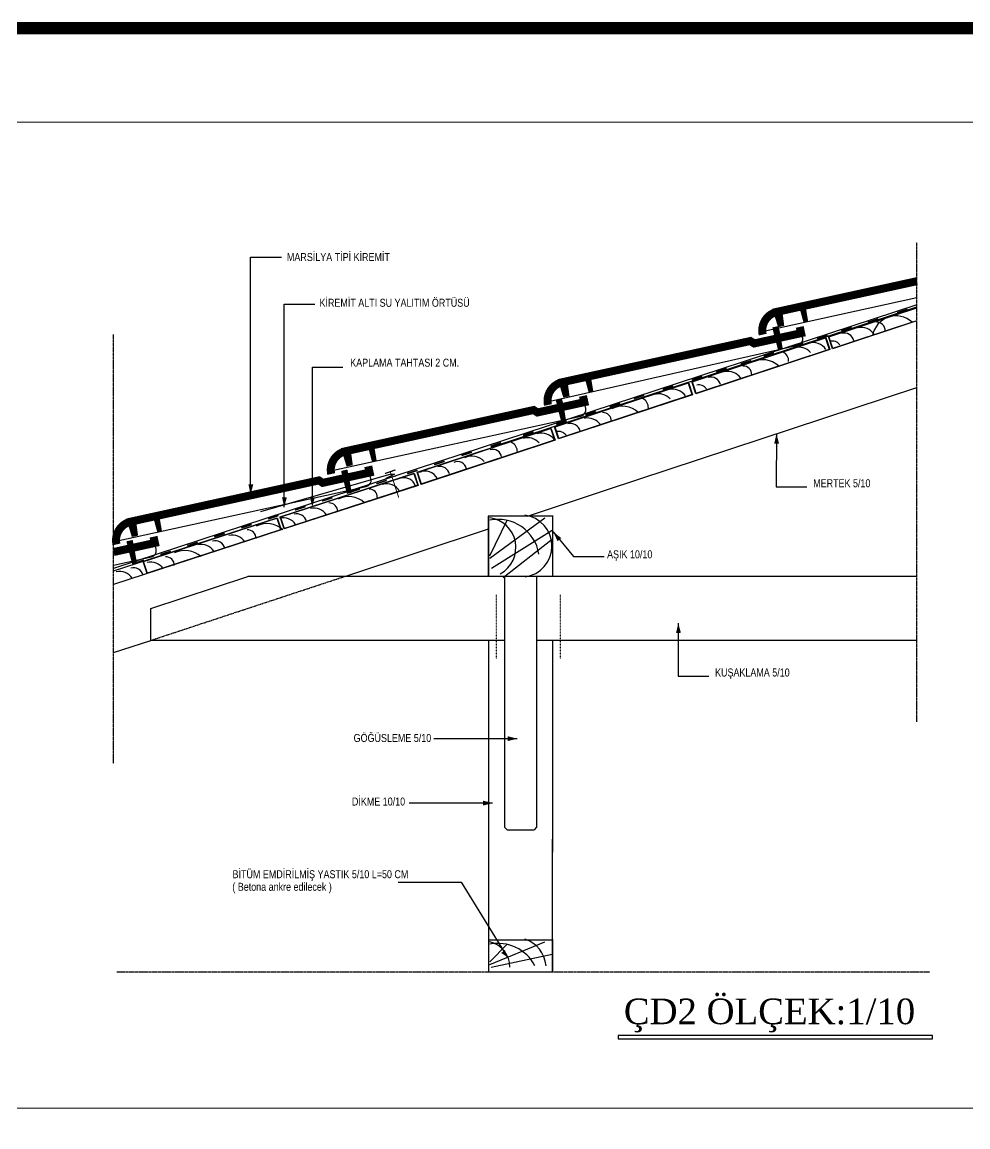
# Model space of a CAD drawing. Header units: millimetres. Extents: x 14753 to 45183, y 5640 to 19518.
# Drawn here: x 41189 to 41960, y 18616 to 19518 of the extents above; entities that cross this region are included whole.
import ezdxf

# ---------------------------------------------------------------- set-up
doc = ezdxf.new("R2010")
doc.units = ezdxf.units.MM
for name, pattern in [('DASHED', [0.75, 0.5, -0.25]), ('DOT', [0.25, 0, -0.25]), ('HIDDEN2', [0.1875, 0.125, -0.0625])]:
    doc.linetypes.add(name, pattern=pattern)
for name, color, linetype, lineweight in [('AHSAP-KES', 42, 'Continuous', 25), ('BETON', 5, 'Continuous', 25), ('DOT', 6, 'DOT', 25), ('GOR-AHSAP', 37, 'Continuous', 25), ('k ic olcu', 254, 'Continuous', 18), ('KİREMİT', 240, 'Continuous', 25), ('tar-ahsap', 35, 'Continuous', 25), ('YAZI4', 181, 'Continuous', 25), ('YAZILAR', 2, 'Continuous', 30)]:
    doc.layers.add(name, color=color, linetype=linetype, lineweight=lineweight)
for name, color, linetype in [('GOR', 6, 'Continuous'), ('GOR1', 202, 'Continuous'), ('kesit3', 93, 'Continuous'), ('YALıTıM', 7, 'Continuous')]:
    doc.layers.add(name, color=color, linetype=linetype)
doc.styles.add('POSEIDON', font='times.ttf', dxfattribs={"width": 0.8, "height": 3})
doc.styles.add('TROMAND', font='arial.ttf', dxfattribs={"width": 0.8, "height": 2.5})

msp = doc.modelspace()

# ---------------------------------------------------------------- linework, layer by layer
at = {"layer": 'AHSAP-KES'}
for p, q in [((41846.28, 19261.02, -574.2), (41918.39, 19284.81, -574.2)), ((41918.39, 19273.81, -574.2), (41849.55, 19251.1, -574.2)), ((41734.91, 19224.38, -574.2), (41844.03, 19260.38, -574.2)), ((41844.03, 19260.38, -574.2), (41847.3, 19250.47, -574.2)), ((41849.55, 19251.1, -574.2), (41846.28, 19261.02, -574.2)), ((41847.3, 19250.47, -574.2), (41738.19, 19214.46, -574.2)), ((41622.97, 19187.59, -574.2), (41732.09, 19223.6, -574.2)), ((41732.09, 19223.6, -574.2), (41735.36, 19213.68, -574.2)), ((41738.19, 19214.46, -574.2), (41734.91, 19224.38, -574.2)), ((41735.36, 19213.68, -574.2), (41626.24, 19177.67, -574.2)), ((41620.04, 19186.48, -574.2), (41623.31, 19176.56, -574.2)), ((41626.24, 19177.67, -574.2), (41622.97, 19187.59, -574.2)), ((41510.92, 19150.47, -574.2), (41514.2, 19140.55, -574.2)), ((41399.22, 19114.11, -574.2), (41508.44, 19149.65, -574.2)), ((41508.44, 19149.65, -574.2), (41511.72, 19139.73, -574.2)), ((41508.44, 19149.65, -574.2), (41511.72, 19139.73, -574.2)), ((41511.72, 19139.73, -574.2), (41402.45, 19104.17, -574.2)), ((41263.47, 19069.93, -574.2), (41396.7, 19113.29, -574.2)), ((41396.7, 19113.28, -574.2), (41399.97, 19103.36, -574.2)), ((41396.7, 19113.28, -574.2), (41399.97, 19103.36, -574.2)), ((41399.97, 19103.37, -574.2), (41263.47, 19058.94, -574.2)), ((41621.4, 18768.78, -574.2), (41569.17, 18768.78, -574.2))]:
    msp.add_line(p, q, dxfattribs=at)
at = {"layer": 'AHSAP-KES', "elevation": -574.2}
for points, const_width in [([(41914.43, 19272.92), (41849.8, 19251.59), (41846.77, 19260.77), (41918.39, 19284.4)], 0.783), ([(41621.4, 19114.64), (41569.17, 19114.64), (41569.17, 19065.52), (41621.4, 19065.52), (41621.4, 19114.64)], 1.04), ([(41621.4, 18768.78), (41569.17, 18768.78), (41569.17, 18742.67), (41621.4, 18742.67), (41621.4, 18768.78)], 1.04)]:
    msp.add_lwpolyline(points, dxfattribs=dict(at, const_width=const_width))
at = {"layer": 'AHSAP-KES', "const_width": 0.783, "elevation": -574.2}
for points in [[(41846.81, 19250.71), (41738.43, 19214.95), (41735.41, 19224.13), (41843.78, 19259.89)], [(41734.87, 19213.93), (41626.49, 19178.16), (41623.47, 19187.34), (41731.84, 19223.1)], [(41622.82, 19176.81), (41514.45, 19141.05), (41511.42, 19150.22), (41619.79, 19185.99)], [(41511.22, 19139.99), (41402.7, 19104.67), (41399.71, 19113.86), (41508.23, 19149.17)], [(41399.48, 19103.61), (41290.96, 19068.29), (41287.97, 19077.48), (41396.49, 19112.8)]]:
    msp.add_lwpolyline(points, close=True, dxfattribs=at)
at = {"layer": 'AHSAP-KES', "elevation": -574.2}
for points in [[(41623.31, 19176.56), (41514.2, 19140.55), (41510.92, 19150.47), (41620.04, 19186.48)], [(41511.72, 19139.73), (41402.45, 19104.17), (41399.22, 19114.11), (41508.48, 19149.67)], [(41399.97, 19103.36), (41290.71, 19067.8), (41287.48, 19077.73), (41396.74, 19113.29)]]:
    msp.add_lwpolyline(points, close=True, dxfattribs=at)
at = {"layer": 'BETON', "linetype": 'DASHED', "ltscale": 0.5}
for p, q in [((41918.39, 18946.97, -574.2), (41918.39, 19337.88, -574.2)), ((41263.47, 18912.74, -574.2), (41263.47, 19262.74, -574.2)), ((41928.86, 18742.67, -574.2), (41266, 18742.67, -574.2))]:
    msp.add_line(p, q, dxfattribs=at)
at = {"layer": 'DOT', "linetype": 'DOT'}
for p, q in [((41575.58, 18998.15, -574.2), (41575.58, 19050.38, -574.2)), ((41627.81, 18998.15, -574.2), (41627.81, 19050.38, -574.2))]:
    msp.add_line(p, q, dxfattribs=at)
at = {"layer": 'GOR'}
for p, q in [((41375.16, 19325.79, -574.2), (41400.2, 19325.79, -574.2)), ((41375.16, 19132.44, -574.2), (41375.16, 19325.79, -574.2)), ((41402.55, 19121.91, -574.2), (41402.55, 19287.45, -574.2)), ((41402.55, 19287.45, -574.2), (41427.59, 19287.45, -574.2)), ((41425.53, 19130.01, -574.2), (41425.53, 19236.01, -574.2)), ((41425.53, 19236.01, -574.2), (41450.42, 19236.01, -574.2)), ((41803.85, 19181.84, -574.2), (41803.58, 19138.6, -574.2)), ((41803.58, 19138.6, -574.2), (41828.63, 19138.6, -574.2)), ((41621.83, 19101.72, -574.2), (41638.35, 19081.57, -574.2)), ((41638.35, 19081.57, -574.2), (41663.39, 19081.57, -574.2)), ((41723.83, 19027.46, -574.2), (41723.83, 18984.22, -574.2)), ((41723.83, 18984.22, -574.2), (41748.6, 18984.22, -574.2)), ((41592.41, 18933.11, -574.2), (41524.45, 18933.11, -574.2)), ((41572.39, 18880.56, -574.2), (41504.42, 18880.56, -574.2)), ((41495.44, 18815.98, -574.2), (41546.89, 18815.98, -574.2)), ((41546.89, 18815.98, -574.2), (41584.38, 18755.16, -574.2))]:
    msp.add_line(p, q, dxfattribs=at)
at = {"layer": 'GOR', "elevation": -574.2}
for points in [[(41803.85, 19181.84, 0, 3.92, 0), (41804.01, 19173.79, 3.92, 3.92, 0)], [(41375.16, 19132.44, 0, 3.92, 0), (41375.32, 19140.49, 3.92, 3.92, 0)], [(41425.38, 19121.96, 0, 3.92, 0), (41425.53, 19130.01, 3.92, 3.92, 0)], [(41402.55, 19121.91, 0, 3.92, 0), (41402.71, 19129.96, 3.92, 3.92, 0)], [(41621.83, 19101.72, 0, 3.92, 0), (41626.93, 19095.49, 3.92, 3.92, 0)], [(41723.83, 19027.46, 0, 3.92, 0), (41723.98, 19019.41, 3.92, 3.92, 0)], [(41592.81, 18933.11, 0, 3.92, 0), (41584.76, 18933.11, 3.92, 3.92, 0)], [(41572.78, 18880.56, 0, 3.92, 0), (41564.73, 18880.56, 3.92, 3.92, 0)], [(41584.41, 18755.13, 0, 3.92, 0), (41580.99, 18759.5, 3.92, 3.92, 0)]]:
    msp.add_lwpolyline(points, format="xyseb", dxfattribs=at)
at = {"layer": 'GOR-AHSAP'}
for p, q in [((41665.43, 19135.96, -574.2), (41918.39, 19219.43, -574.2)), ((41600.83, 19114.64, -574.2), (41665.43, 19135.96, -574.2)), ((41451.99, 19065.52, -574.2), (41569.17, 19104.19, -574.2)), ((41293.72, 19039.41, -574.2), (41372.86, 19065.52, -574.2)), ((41569.17, 19065.52, -574.2), (41372.86, 19065.52, -574.2)), ((41582.23, 19065.52, -574.2), (41582.23, 18860.89, -574.2)), ((41608.35, 19065.52, -574.2), (41608.35, 18860.89, -574.2)), ((41918.39, 19065.52, -574.2), (41621.4, 19065.52, -574.2)), ((41293.72, 19013.29, -574.2), (41293.72, 19039.41, -574.2)), ((41263.47, 19003.31, -574.2), (41293.72, 19013.29, -574.2)), ((41582.23, 19013.29, -574.2), (41293.72, 19013.29, -574.2)), ((41918.39, 19013.29, -574.2), (41608.35, 19013.29, -574.2)), ((41584.32, 18858.8, -574.2), (41582.23, 18860.89, -574.2)), ((41584.32, 18858.8, -574.2), (41606.26, 18858.8, -574.2)), ((41608.35, 18860.89, -574.2), (41606.26, 18858.8, -574.2)), ((41569.17, 18768.78, -574.2), (41569.17, 18742.67, -574.2)), ((41621.4, 18742.67, -574.2), (41621.4, 18768.78, -574.2)), ((41621.4, 18742.67, -574.2), (41569.17, 18742.67, -574.2))]:
    msp.add_line(p, q, dxfattribs=at)
at = {"layer": 'GOR-AHSAP', "color": 3}
for p, q in [((41569.17, 19065.52, -574.2), (41569.17, 19114.64, -574.2)), ((41621.4, 19114.64, -574.2), (41621.4, 19065.52, -574.2))]:
    msp.add_line(p, q, dxfattribs=at)
at = {"layer": 'GOR-AHSAP', "color": 6, "linetype": 'HIDDEN2'}
msp.add_line((41293.72, 19013.29, -574.2), (41451.99, 19065.52, -574.2), dxfattribs=at)
at = {"layer": 'GOR-AHSAP'}
msp.add_arc((41820.12, 19259.23, -574.2), 5.22, 282.35962, 57.61728, dxfattribs=at)
at = {"layer": 'GOR1'}
for p, q in [((41383.35, 19118.32, -574.2), (41489.74, 19149.09, -574.2)), ((41492.32, 19148.91, -574.2), (41485.25, 19145.46, -574.2)), ((41485.25, 19145.46, -574.2), (41493.52, 19147.53, -574.2)), ((41489.74, 19149.09, -574.2), (41492.32, 19148.91, -574.2)), ((41569.17, 19013.29, -574.2), (41569.17, 18768.78, -574.2)), ((41621.4, 19013.29, -574.2), (41621.4, 18840.51, -574.2)), ((41621.4, 18768.78, -574.2), (41621.4, 18851.19, -574.2))]:
    msp.add_line(p, q, dxfattribs=at)
at = {"layer": 'GOR1', "elevation": -574.2}
for points, const_width in [([(41484.68, 19149.35), (41493.27, 19152.34)], 1.04), ([(41488.98, 19150.84), (41495.93, 19129.77)], 0.783)]:
    msp.add_lwpolyline(points, dxfattribs=dict(at, const_width=const_width))
msp.add_lwpolyline([(41674.92, 18690.98), (41674.89, 18688.37), (41930.96, 18688.37), (41930.96, 18690.98)], close=True, dxfattribs=at)
at = {"layer": 'k ic olcu', "color": 20, "elevation": -574.2}
msp.add_lwpolyline([(41149.14, 19435.96), (42011.34, 19435.96), (42011.34, 18631.71), (41149.14, 18631.71)], close=True, dxfattribs=at)
at = {"layer": 'kesit3', "color": 20, "const_width": 10}
msp.add_lwpolyline([(39033.39, 19512.61), (45177.94, 19512.61), (45177.94, 15622.61), (39033.39, 15622.61)], close=True, dxfattribs=at)
at = {"layer": 'KİREMİT'}
for p, q in [((41792.08, 19265.25, -574.2), (41918.39, 19292.92, -574.2)), ((41617.01, 19207.83, -574.2), (41821.41, 19254.17, -574.2)), ((41648.36, 19202.47, -574.2), (41646.44, 19211.2, -574.2)), ((41440.3, 19151.53, -574.2), (41644.37, 19196.25, -574.2)), ((41473.29, 19145.05, -574.2), (41471.37, 19153.79, -574.2)), ((41265.23, 19094.11, -574.2), (41469.3, 19138.83, -574.2)), ((41298.21, 19087.63, -574.2), (41296.3, 19096.37, -574.2)), ((41263.47, 19074.67, -574.2), (41294.23, 19081.42, -574.2))]:
    msp.add_line(p, q, dxfattribs=at)
at = {"layer": 'KİREMİT', "elevation": -574.2}
for points, const_width in [([(41804.59, 19281.35), (41918.39, 19306.29)], 6.53), ([(41629.52, 19223.94), (41782.57, 19257.47), (41785.68, 19255.48), (41823.95, 19263.87), (41822.83, 19268.97)], 6.53), ([(41804.38, 19262.98), (41803.03, 19269.14)], 5.22), ([(41452.81, 19167.64), (41605.87, 19201.18), (41608.98, 19199.19), (41647.24, 19207.57), (41646.12, 19212.67)], 6.53), ([(41627.92, 19203.34), (41626.57, 19209.49)], 5.22), ([(41277.74, 19110.22), (41430.79, 19143.76), (41433.9, 19141.77), (41472.17, 19150.15), (41471.05, 19155.26)], 6.53), ([(41452.84, 19145.92), (41451.5, 19152.07)], 5.22), ([(41263.47, 19085.37), (41297.09, 19092.74), (41295.98, 19097.84)], 6.53), ([(41277.77, 19088.5), (41276.42, 19094.66)], 5.22)]:
    msp.add_lwpolyline(points, dxfattribs=dict(at, const_width=const_width))
for points in [[(41807.7, 19269.32, 5.22, 7.83, 0), (41804.35, 19284.63, 7.83, 7.83, 0)], [(41827.79, 19273.07, 3.92, 5.22, 0), (41825, 19285.83, 5.22, 5.22, 0)], [(41807.17, 19250.26, 3.92, 5.22, 0), (41804.37, 19263.01, 3.92, 5.22, 0)], [(41632.63, 19211.9, 5.22, 7.83, 0), (41629.28, 19227.21, 7.83, 7.83, 0)], [(41652.72, 19215.65, 3.92, 5.22, 0), (41649.93, 19228.41, 5.22, 5.22, 0)], [(41630.71, 19190.61, 3.92, 5.22, 0), (41627.91, 19203.37, 3.92, 5.22, 0)], [(41455.92, 19155.61, 5.22, 7.83, 0), (41452.57, 19170.91, 7.83, 7.83, 0)], [(41476.01, 19159.36, 3.92, 5.22, 0), (41473.22, 19172.11, 5.22, 5.22, 0)], [(41455.63, 19133.2, 3.92, 5.22, 0), (41452.84, 19145.95, 3.92, 5.22, 0)], [(41280.85, 19098.19, 5.22, 7.83, 0), (41277.49, 19113.49, 7.83, 7.83, 0)], [(41300.94, 19101.94, 3.92, 5.22, 0), (41298.14, 19114.7, 5.22, 5.22, 0)], [(41280.56, 19075.78, 3.92, 5.22, 0), (41277.77, 19088.53, 3.92, 5.22, 0)]]:
    msp.add_lwpolyline(points, format="xyseb", dxfattribs=at)
at = {"layer": 'KİREMİT', "const_width": 6.53, "elevation": -574.2}
for points in [[(41804.59, 19281.35, 0.414214), (41792.64, 19262.69)], [(41629.52, 19223.94, 0.414214), (41617.57, 19205.28)], [(41452.81, 19167.64, 0.414214), (41440.86, 19148.98)], [(41277.74, 19110.22, 0.414214), (41265.78, 19091.56)]]:
    msp.add_lwpolyline(points, format="xyb", dxfattribs=at)
at = {"layer": 'KİREMİT'}
for centre in [(41643.26, 19201.35, -574.2), (41468.18, 19143.93, -574.2), (41293.11, 19086.52, -574.2)]:
    msp.add_arc(centre, 5.22, 282.35962, 12.35962, dxfattribs=at)
at = {"layer": 'tar-ahsap'}
for p, q in [((41570.08, 19080.24, -574.2), (41614.97, 19113.35, -574.2)), ((41570.08, 19082.28, -574.2), (41584.36, 19111.31, -574.2)), ((41571.63, 19072.2, -574.2), (41621.07, 19103.06, -574.2)), ((41580.93, 19064.68, -574.2), (41619.87, 19095.08, -574.2)), ((41570.08, 18748.95, -574.2), (41614.97, 18767.5, -574.2)), ((41570.08, 18750.99, -574.2), (41584.36, 18765.45, -574.2)), ((41571.17, 18746.83, -574.2), (41621.07, 18757.2, -574.2))]:
    msp.add_line(p, q, dxfattribs=at)
for centre, radius, start, end in [((41901.35, 19258.53, -574.2), 19.44, 47.9205, 170.09076), ((41873.12, 19255.92, -574.2), 12.56, 34.40558, 102.72764), ((41885.53, 19265.92, -574.2), 6.94, 358.38728, 91.84651), ((41859.14, 19255.78, -574.2), 8.14, 13.77112, 105.87602), ((41822.41, 19240.21, -574.2), 12.18, 40.70715, 108.11729), ((41833.53, 19243.11, -574.2), 13.05, 35.07911, 105.413), ((41849.36, 19249.86, -574.2), 7.63, 35.69669, 102.68543), ((41792.61, 19222.73, -574.2), 19.44, 47.9205, 116.32329), ((41805.7, 19241.17, -574.2), 8.13, 356.72945, 64.81494), ((41764.38, 19220.12, -574.2), 12.56, 34.40558, 102.72764), ((41776.8, 19230.12, -574.2), 6.94, 358.38728, 91.84651), ((41750.4, 19219.98, -574.2), 8.14, 13.77112, 105.87602), ((41708, 19202.24, -574.2), 12.18, 40.70715, 108.11729), ((41719.12, 19205.14, -574.2), 13.05, 35.07911, 105.413), ((41740.63, 19214.06, -574.2), 7.63, 35.69669, 102.68543), ((41678.21, 19184.76, -574.2), 19.44, 47.9205, 116.32329), ((41691.29, 19203.2, -574.2), 8.13, 356.72945, 64.81494), ((41662.39, 19192.15, -574.2), 6.94, 358.38728, 91.84651), ((41635.99, 19182.01, -574.2), 8.14, 13.77112, 105.87602), ((41649.97, 19182.15, -574.2), 12.56, 34.40558, 102.72764), ((41601.19, 19166.38, -574.2), 12.18, 40.70715, 108.11729), ((41612.32, 19169.29, -574.2), 13.05, 35.07911, 105.413), ((41626.22, 19176.09, -574.2), 7.63, 35.69669, 102.68543), ((41572.57, 19161.99, -574.2), 7.13, 7.00705, 106.58846), ((41584.49, 19167.35, -574.2), 8.13, 356.72945, 64.81494), ((41543.82, 19151.48, -574.2), 7.64, 12.32055, 114.16219), ((41555.62, 19149.71, -574.2), 13.84, 43.69397, 115.79512), ((41517.5, 19140.3, -574.2), 11.04, 26.44234, 115.57844), ((41529.53, 19147.16, -574.2), 7.99, 13.35581, 103.37587), ((41486.31, 19129.62, -574.2), 11.36, 27.02252, 108.26165), ((41500.46, 19136.62, -574.2), 9.3, 16.83079, 104.19734), ((41472.26, 19130.37, -574.2), 6.19, 355.47027, 94.13743), ((41439.19, 19118.49, -574.2), 6.94, 358.38728, 91.84651), ((41455.01, 19111.11, -574.2), 19.44, 47.9205, 116.32329), ((41412.8, 19108.36, -574.2), 8.14, 13.77112, 105.87602), ((41426.78, 19108.49, -574.2), 12.56, 34.40558, 102.72764), ((41595.39, 19090.2, -574.2), 25.41, 277.8483, 82.6414), ((41388.42, 19089.14, -574.2), 19.44, 47.9205, 116.32329), ((41401.47, 19100.81, -574.2), 12.56, 34.40558, 102.72764), ((41566.99, 19089.09, -574.2), 24.43, 298.71948, 82.74168), ((41576.9, 19078.35, -574.2), 33.66, 9.12464, 101.68502), ((41360.18, 19086.53, -574.2), 12.56, 34.40558, 102.72764), ((41372.6, 19096.53, -574.2), 6.94, 358.38728, 91.84651), ((41334.88, 19078.85, -574.2), 12.56, 34.40558, 102.72764), ((41346.21, 19086.39, -574.2), 8.14, 13.77112, 105.87602), ((41306.01, 19074.56, -574.2), 6.94, 358.38728, 91.84651), ((41321.82, 19067.18, -574.2), 19.44, 47.9205, 116.32329), ((41268.28, 19056.88, -574.2), 12.56, 34.40558, 102.72764), ((41279.61, 19064.42, -574.2), 8.14, 13.77112, 105.87602), ((41293.59, 19064.56, -574.2), 12.56, 34.40558, 102.72764), ((41565.28, 18746.78, -574.2), 21.24, 0.13784, 76.93131), ((41576.9, 18732.49, -574.2), 33.66, 27.30039, 101.68502), ((41591.44, 18745.99, -574.2), 24.63, 4.52319, 72.98046)]:
    msp.add_arc(centre, radius, start, end, dxfattribs=at)
at = {"layer": 'YALıTıM'}
for p, q in [((41918.39, 19286.93, -574.2), (41263.47, 19071.99, -574.2)), ((41571.4, 19170.93, -574.2), (41918.39, 19285.43, -574.2))]:
    msp.add_line(p, q, dxfattribs=at)
at = {"layer": 'YALıTıM', "const_width": 1.31, "elevation": -574.2}
for points in [[(41886.96, 19275.53), (41878.43, 19272.73)], [(41910.72, 19283.33), (41902.19, 19280.53)], [(41865.16, 19268.81), (41856.63, 19266.01)], [(41845.52, 19262.15), (41836.99, 19259.36)], [(41825.67, 19255.56), (41817.14, 19252.77)], [(41783.32, 19241.44), (41774.79, 19238.64)], [(41801.91, 19247.76), (41793.38, 19244.97)], [(41763.32, 19235.09), (41754.79, 19232.29)], [(41743.47, 19228.5), (41734.94, 19225.7)], [(41696.05, 19213.31), (41687.52, 19210.51)], [(41719.71, 19220.7), (41711.18, 19217.9)], [(41676.4, 19206.65), (41667.87, 19203.85)], [(41656.55, 19200.06), (41648.02, 19197.27)], [(41632.79, 19192.26), (41624.26, 19189.47)], [(41605.83, 19183.31), (41597.3, 19180.51)], [(41579.35, 19174.47), (41570.82, 19171.67)], [(41533.26, 19159.35), (41524.73, 19156.55)], [(41555.57, 19166.86), (41547.04, 19164.06)], [(41511.29, 19152.05), (41502.76, 19149.26)], [(41486.12, 19143.82), (41477.59, 19141.02)], [(41464.21, 19136.83), (41455.68, 19134.03)], [(41419.91, 19122.46), (41411.38, 19119.66)], [(41441.88, 19129.75), (41433.35, 19126.96)], [(41397.94, 19115.16), (41389.42, 19112.37)], [(41375.98, 19107.87), (41367.45, 19105.07)], [(41354.01, 19100.57), (41345.48, 19097.77)], [(41332.05, 19093.27), (41323.52, 19090.48)], [(41288.11, 19078.68), (41279.58, 19075.88)], [(41310.08, 19085.98), (41301.55, 19083.18)]]:
    msp.add_lwpolyline(points, dxfattribs=at)

# ---------------------------------------------------------------- texts
at = {"layer": 'YAZI4', "style": 'POSEIDON'}
msp.add_text('ÇD2 ÖLÇEK:1/10', height=20.8918, dxfattribs=at).set_placement((41679.4, 18700.22, -574.2))
at = {"layer": 'YAZILAR', "style": 'TROMAND', "width": 0.8}
for s, height, p in [('MARSİLYA TİPİ KİREMİT', 6.5287, (41404.76, 19322.7, -574.2)), ('KİREMİT ALTI SU YALITIM ÖRTÜSÜ', 6.5287, (41431.31, 19285.41, -574.2)), ('KAPLAMA TAHTASI 2 CM.', 6.5287, (41456.36, 19236.55, -574.2)), ('MERTEK 5/10', 6.5287, (41833.83, 19138.19, -574.2)), ('AŞIK 10/10', 6.529, (41665.78, 19080.21, -574.2)), ('KUŞAKLAMA 5/10', 6.5287, (41753.81, 18983.82, -574.2)), ('GÖĞÜSLEME 5/10', 6.5287, (41459.13, 18930.41, -574.2)), ('DİKME 10/10', 6.5287, (41457.74, 18878.58, -574.2)), ('BİTÜM EMDİRİLMİŞ YASTIK 5/10 L=50 CM', 6.5287, (41360.41, 18819.28, -574.2)), ('( Betona ankre edilecek )', 6.5287, (41360.24, 18809.03, -574.2))]:
    msp.add_text(s, height=height, dxfattribs=at).set_placement(p)

doc.saveas('drawing.dxf')
